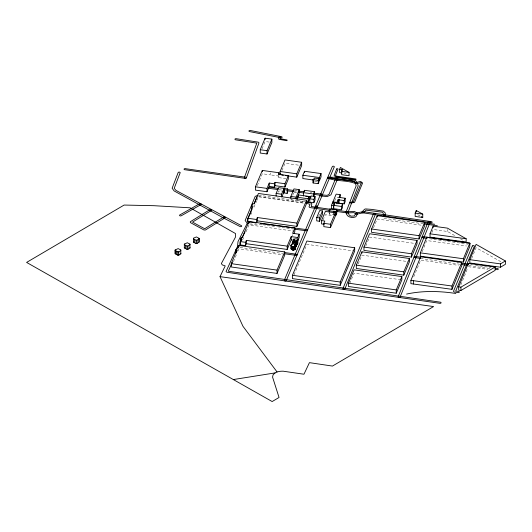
<?xml version="1.0" encoding="UTF-8"?>
<svg xmlns="http://www.w3.org/2000/svg" width="532" height="532" viewBox="0 0 532 532"><rect width="100%" height="100%" fill="white"/><g stroke="black" fill="none" stroke-linecap="round" stroke-linejoin="round"><path stroke-width="0.4" stroke-dasharray="2.66 2" d="M286.063 178.659L278.455 177.595L279.047 176.079L270.582 174.882L270.582 172.887M292.72 195.244L293.644 192.983M431.898 232.557L433.148 229.498L447.405 231.447L455.339 235.942M460.845 284.873L467.675 268.214M422.182 251.709L426.77 240.55L466.571 246.01M471.704 258.406L476.107 247.713L501.111 261.877M413.75 276.826L420.679 260.121L458.444 265.342M233.501 261.644L236.667 254.017M262.07 148.721L265.089 141.512L271.127 142.343M333.65 213.412L333.65 214.742L329.195 214.117L329.707 212.886M334.688 200.95L336.158 197.445L339.409 197.897M257.308 185.648L259.184 181.193M259.496 180.448L262.309 173.758L270.582 174.908M250.785 214.768L252.387 210.971M237.977 251.031L238.915 248.796L283.875 255.101M242.645 239.945L244.241 236.168M246.15 231.633L249.023 224.837L294.036 231.174M294.03 274.811L306.891 244.354L353.866 250.964M318.508 216.67L319.679 213.877M323.117 220.088L325.371 214.735L333.198 215.839M349.697 283.536L354.066 273.175L401.055 279.779M358.189 264.032L361.94 255.141L408.609 261.704M373.457 227.882L377.215 218.991L423.878 225.555M281.96 170.473L285.012 163.264L300.866 165.492M277.97 192.404L278.588 190.955L283.243 191.613M365.823 245.957L369.58 237.066L416.243 243.636M254.003 207.194L256.53 201.249M256.843 200.504L258.426 196.793L305.734 203.423M261.884 224.617L256.025 224.863L249.062 223.872M294.821 190.596L297.255 190.922M310.242 192.657L311.865 192.87M278.941 189.685L282.186 190.124M293.551 191.633L297.607 192.178M290.871 199.759L296.131 200.478M314.485 181.372L317.451 181.784M293.95 192.232L296.956 192.644M468.3 266.698L487.791 269.365M297.548 200.591L304.869 201.615M383.984 218.366L423.226 223.799M262.702 224.73L276.64 226.665M277.458 226.778L293.032 228.94M429.357 238.722L467.98 244.161M250.153 222.815L251.703 223.034M254.801 223.48L256.358 223.699M240.058 247.433L282.771 253.498M258.718 195.251L304.517 201.841M258.592 196.441L303.652 202.925M470.793 264.657L472.416 264.889M475.655 265.355L478.893 265.827M479.704 265.94L483.754 266.525M484.566 266.645L491.049 267.576M468.679 265.561L489.746 268.6M456.955 262.622L458.591 262.868M420.553 258.432L459.714 264.244M343.998 172.853L346.166 174.084M417.706 214.622L420.586 216.251M460.386 238.802L465.434 241.661M447.405 229.452L447.405 231.447M333.198 213.179L333.198 214.509M329.195 212.787L329.195 214.117M292.607 234.625L292.607 235.955M278.455 175.6L278.455 177.595"/><path stroke-width="0.8" d="M291.117 245.252C292.899 241.535 298.818 246.642 292.74 246.522C290.153 246.462 291.343 242.286 291.124 248.757C291.303 249.481 292.141 249.794 292.813 249.86C293.99 250.24 296.543 249.036 294.994 247.752M239.6 245.857L239.979 241.934L241.435 239.041M293.438 239.852L293.97 240.803L295.453 241.222L297.082 240.876L297.8 239.925L296.497 238.748L294.016 239.087L293.438 239.852L293.431 242.645M296.57 244.407L297.667 243.689L297.667 242.811M297.78 243.423L297.787 237.551L299.197 234.22L292.607 233.295L294.854 227.962L249.023 221.512L242.326 237.372L241.368 237.239L240.743 238.722L240.743 241.382M246.363 177.907L258.984 142.835L258.246 142.15L236.281 138.712A1.017 0.585 0 0 0 234.998 139.091A1.017 0.585 0 0 0 235.656 139.83L256.796 143.141L244.368 177.668A1.017 0.585 0 0 0 245.146 178.366A1.017 0.585 0 0 0 246.356 177.921A1.017 0.585 0 0 0 245.604 177.222L185.688 168.717A1.017 0.585 0 0 0 184.265 168.85A1.017 0.585 0 0 0 184.498 169.675L245.119 178.36M279.047 172.754L278.455 174.27L288.344 175.653L288.344 178.978L284.959 187.045L275.031 185.655L274.412 187.104L269.239 186.393L266.998 191.733L255.433 190.11L255.433 186.785L262.309 170.433L279.047 172.754L279.047 174.749M313.454 196.641L313.454 193.981L314.392 191.64L304.417 190.31L303.479 192.644L303.479 195.969M313.687 196.72L314.392 194.965L314.392 191.64M322.365 194.878A1.017 0.585 0 0 1 320.683 195.171A1.017 0.585 0 0 1 321.082 194.18A1.017 0.585 0 0 1 322.365 194.878L286.296 280.524A1.017 0.585 0 0 1 285.059 280.956L226.778 272.211L226.047 271.493L237.525 246.456L238.748 246.037M341.863 169.409L339.635 169.282L339.635 172.607L341.79 172.92L341.863 169.409L342.475 169.489L341.69 171.364L341.69 174.689L349.052 175.72L349.052 172.395L340.387 167.48L339.635 169.282M290.871 198.429L290.871 196.434L293.95 188.907L299.21 189.625L299.21 192.95L296.743 198.968M296.131 199.148L296.131 197.153L299.21 189.625M430.016 233.814L433.148 226.173L447.405 228.122L466.152 238.742L466.152 242.067L430.016 237.139L430.016 233.814L466.152 238.742M458.67 286.854L468.3 263.373L495.106 267.037L495.106 270.362L460.912 290.485L458.67 290.179L458.67 286.854L460.912 287.16L495.106 267.037M329.195 212.122L329.195 210.792L333.65 211.417L333.198 212.514L325.371 211.41L321.514 220.587L321.514 223.912L324.148 224.278M420.347 252.853L426.77 237.225L469.816 243.124L469.816 246.449L463.392 262.077L420.347 256.178L420.347 252.853L463.392 258.752L469.816 243.124M469.816 259.669L476.107 244.381L505.4 260.979L505.4 264.304L500.479 267.204L469.816 262.994L469.816 259.669L500.479 263.879L505.4 260.979M309.804 198.828L311.007 195.922L315.057 196.488L315.057 199.813L313.853 202.712L309.804 202.153L309.804 198.828L313.853 199.387L315.057 196.488M334.562 214.868L336.031 215.074L336.031 211.749L336.803 209.887L329.966 208.95L329.195 210.792M336.031 215.074L336.803 213.212L336.803 209.887M410.917 280.337L420.679 256.796L461.729 262.469L461.729 265.794L451.974 289.335L410.917 283.662L410.917 280.337L451.974 286.01L461.729 262.469M235.962 249.787L236.587 248.298L237.664 248.451L238.915 245.465L284.693 251.895L284.693 255.22L277.039 273.428L231.287 266.984L231.287 263.659L236.986 249.927L235.962 249.787L235.962 253.112L236.587 251.623M313.122 179.643L313.321 179.164L313.98 179.257L314.485 178.047L318.934 178.666L318.934 181.991L318.236 183.673L313.122 182.968L313.122 179.643L318.236 180.348L318.934 178.666M313.122 182.968L313.321 179.164M321.035 173.565L321.035 176.897L319.393 180.853L319.393 177.528L321.035 173.565L304.503 171.271L302.854 175.228L302.854 178.553L313.88 180.082M305.401 230.05L284.314 280.244A1.017 0.585 0 0 0 285.059 280.956L439.818 303.313A1.017 0.585 0 0 0 441.055 302.888A1.017 0.585 0 0 0 440.323 302.176L228.281 271.22L232.384 262.256M333.498 205.585L334.515 203.144L332.487 202.858L331.469 205.305L331.469 208.63L333.498 208.91L333.498 205.585L331.469 205.305M251.995 209.109L247.214 220.574L249.269 222.901M254.23 203.756L257.096 196.873M415.173 213.099L416.27 210.479L422.747 214.15L422.747 217.475L415.173 216.424L415.173 213.099L422.747 214.15M260.254 149.725L265.089 138.187L271.885 139.125L271.885 142.45L267.037 153.994L260.254 153.05L260.254 149.725L267.037 150.669L271.885 139.125M266.998 191.733L266.998 188.408L269.239 183.068L274.412 183.779L275.031 182.33L284.959 183.72L288.344 175.653M297.548 199.261L297.548 197.266L298.519 194.958L309.092 196.441L309.092 199.766L308.121 202.067L306.498 201.841M277.039 273.428L277.039 270.103L284.693 251.895M308.121 202.067L308.121 198.742L309.092 196.441M319.513 221.272L319.513 217.947L322.452 210.958L319.679 210.546L316.74 217.535L316.74 220.86L319.513 221.272L322.452 214.283L322.452 210.958M332.926 203.816L332.926 201.821L336.158 194.12L340.221 194.685L340.221 197.345M341.517 209.781L341.517 206.456L342.595 203.889L334.847 202.805L333.77 205.372L333.77 208.697L341.517 209.781L342.595 207.214L342.595 203.889M251.683 209.256L251.683 205.931L252.633 203.676L254.003 203.869L258.426 193.468L306.552 200.212L306.552 203.537L296.916 226.406L257.362 220.847L256.53 222.822L256.53 219.497L257.362 217.522L296.916 223.081L306.552 200.212M254.961 222.602L247.905 221.605L247.905 218.28L253.026 206.123L251.683 205.931M240.743 238.722L241.708 238.855L240.537 241.628L240.537 244.953L245.545 245.651L245.545 242.326L246.369 240.384L287.187 246.123L291.197 236.62L297.787 237.551M245.545 245.651L246.369 243.709L246.369 240.384M281.568 196.867L281.568 194.207L284.015 188.395L278.588 187.63L276.128 193.435L276.128 196.095M281.874 196.807L284.015 191.72L284.015 188.395M287.16 193.375L287.16 190.05L287.646 188.907L284.347 188.448L283.869 189.585L283.869 192.91L287.16 193.375L287.646 192.232L287.646 188.907M246.369 243.709L287.187 249.448L291.197 239.945L291.197 236.62M293.89 233.575L294.854 231.287L294.854 227.962M292.427 275.29L306.891 241.029L354.678 247.752L354.678 251.077L340.221 285.338L292.427 278.615L292.427 275.29L340.221 282.013L354.678 247.752M336.031 211.749L334.562 211.543L334.089 212.64L335.333 212.813L335.333 216.138L330.492 227.596L323.842 226.665L323.842 223.34L324.813 221.046L321.514 220.587M330.492 227.596L330.492 224.271L335.333 212.813M348.447 283.17L354.066 269.85L401.866 276.567L401.866 279.892L396.247 293.218L348.447 286.495L348.447 283.17L396.247 289.893L401.866 276.567M356.32 265.155L361.94 251.816L409.427 258.492L409.427 261.817L403.801 275.15L356.32 268.48L356.32 265.155L403.801 271.825L409.427 258.492M371.582 228.999L377.215 215.666L424.696 222.343L424.696 225.668L419.07 239.008L371.582 232.324L371.582 228.999L419.07 235.676L424.696 222.343M280.743 173.352L280.131 174.795L280.131 171.47L285.012 159.939L301.657 162.28L301.657 165.605L296.776 177.143L285.677 175.573M283.869 192.91L284.347 191.773L284.347 188.448M296.776 177.143L296.776 173.818L301.657 162.28M297.787 240.876L299.197 237.545L299.197 234.22M336.942 203.723L336.942 202.393L338.232 199.34L338.931 199.427L338.751 203.144L344.177 203.896L345.168 201.575L345.168 198.25L339.742 197.485L338.904 197.771L340.221 194.685M363.948 247.074L369.58 233.741L417.061 240.424L417.061 243.749L411.429 257.089L363.948 250.399L363.948 247.074L411.429 253.764L417.061 240.424M344.177 203.896L344.177 200.571L345.168 198.25M296.77 241.016L296.67 245.604L296.151 246.828L296.151 243.503L296.67 242.279L292.613 241.701L292.088 244.255M305.401 230.043L332.294 166.649A1.017 0.585 0 0 1 333.517 166.21A1.017 0.585 0 0 1 334.276 166.922L322.365 194.885M338.751 203.144L338.931 199.427M220.022 276.647L225.216 265.9L222.31 264.909L221.379 263.54L235.477 237.106L235.516 233.548L190.09 207.806L154.034 205.698L124.122 205.053L26.6 262.416L272.151 401.547L279.054 397.484L272.57 377.115L273.082 374.794C275.416 371.702 279.473 371.13 283.091 371.183L303.965 374.229L309.431 362.644L332.447 366.069L433.58 306.565L220.022 276.647L242.991 326.329L277.026 371.921M242.16 237.598L245.066 231.819M293.524 239.586L293.451 242.466M291.27 248.138L291.117 248.717M297.581 243.809L297.641 240.404M297.468 243.929L297.548 240.524M294.987 246.09L294.934 249.448M293.917 239.154L293.917 242.479M175.181 249.934L175.201 250.506L177.828 251.882L178.792 251.829L180.814 250.525L180.787 249.974L178.167 248.61L175.181 249.934L175.201 253.831L177.828 255.207L178.792 255.154L180.814 253.85L180.787 249.974M184.338 244.088L184.358 244.654L186.985 246.037L187.956 245.983L189.971 244.68L189.937 244.128L187.324 242.765L184.338 244.088L184.358 247.978L186.985 249.362L187.956 249.309L189.971 248.005L189.937 244.128M193.409 238.25L193.429 238.815L196.055 240.198L197.02 240.145L199.041 238.835L199.008 238.289L196.394 236.926L193.409 238.25L193.429 242.14L196.055 243.523L197.02 243.47L199.041 242.16L199.041 238.835M223.433 217.129L204.674 228.753L192.498 222.117L211.437 210.426A1.017 0.585 0 0 0 211.384 209.595A1.017 0.585 0 0 0 209.947 209.621L190.316 221.744L190.363 222.576L204.022 230.017L205.465 229.99L224.903 217.94M297.135 244.175L297.188 240.816M294.396 246.376L294.396 249.701L294.529 246.329M248.604 222.595L247.38 223.001L237.99 241.668L237.491 246.575A1.017 0.585 0 0 0 238.449 247.194M296.643 244.388L296.643 241.062M258.02 195.297L255.227 196.328L245.146 220.514L247.453 223.433A1.017 0.585 0 0 0 248.045 223.726M233.342 379.555L275.037 372.919M406.581 294.07C422.787 290.552 439.525 291.011 455.851 293.458M347.163 212.913L353.906 212.647L355.802 213.957A1.017 0.585 0 0 0 357.238 214.03A1.017 0.585 0 0 0 357.364 213.199L354.518 211.503L346.824 211.756A1.017 0.585 0 0 0 346.126 212.64A1.017 0.585 0 0 0 347.815 212.68A1.017 0.585 0 0 0 347.243 211.763L336.663 210.226M260.301 223.513L306.625 229.618A1.017 0.585 0 0 1 307.376 230.323A1.017 0.585 0 0 1 306.153 230.755L294.675 229.166M328.743 177.229L334.595 177.269L355.403 180.348L356.979 182.336L359.971 181.592A1.017 0.585 0 0 1 361.308 181.904A1.017 0.585 0 0 1 360.776 182.675L356.739 183.68L355.363 183.307L354.345 181.405L334.209 178.426L328.729 178.406A1.017 0.585 0 0 1 327.745 177.688A1.017 0.585 0 0 1 329.175 177.289L333.97 178.612L352.104 181L357.338 183.028L358.196 185.914L348.041 212.328L349.192 215.074L351.1 216.165L354.139 216.019L356.227 213.026L363.216 211.643L431.366 221.651A1.017 0.585 0 0 1 432.11 222.363A1.017 0.585 0 0 1 430.873 222.788L363.01 212.833L357.398 214.03L355.861 216.757C352.124 218.532 346.239 217.063 346 212.208L356.161 185.781L355.423 183.5C346.791 180.042 337.042 181.525 328.297 178.346M295.22 241.209L295.3 242.545M292.893 246.542L292.972 249.874L292.813 246.535M338.931 202.752L338.232 202.665L338.232 199.34M278.588 188.434L269.664 187.244A1.017 0.585 0 0 0 268.441 187.683A1.017 0.585 0 0 0 269.205 188.388L278.13 189.578M287.519 189.625L294.01 190.489M298.878 191.141L303.752 191.793M314.299 193.196L321.607 194.173M303.479 192.644L313.454 193.981M287.872 190.882L293.551 191.633M298.419 192.285L303.293 192.936M313.84 194.34L321.148 195.317M305.78 196.275L311.154 196.993M290.871 196.434L296.131 197.153M424.469 222.848L434.73 224.265M341.69 171.364L349.052 172.395M302.854 175.228L319.393 177.528M338.751 199.819L344.177 200.571M297.548 197.266L308.121 198.742M424.044 223.912L437.357 225.754M280.131 171.47L296.776 173.818M281.714 175.015L283.303 175.241M255.433 186.785L266.998 188.408M333.77 205.372L341.517 206.456M323.842 223.34L330.492 224.271M426.89 238.376L422.78 237.797A1.017 0.585 0 0 1 422.036 237.086A1.017 0.585 0 0 1 423.266 236.654L469.284 243.137A1.017 0.585 0 0 1 470.049 243.616A1.017 0.585 0 0 1 469.57 244.208M247.905 218.28L256.53 219.497M291.197 239.945L294.13 240.358M240.537 241.628L245.545 242.326M231.287 263.659L277.039 270.103M283.869 189.585L287.16 190.05M276.128 193.435L281.568 194.207M332.926 201.821L336.942 202.393M292.088 242.925L296.151 243.503M284.221 252.494L296.404 254.223A1.017 0.585 0 0 1 297.149 254.934A1.017 0.585 0 0 1 295.912 255.367L284.414 253.731M306.153 202.074L310.242 202.659L311.872 203.729L311.227 206.529L330.964 209.402M306.106 203.277L309.963 204.208L309.032 206.842L309.784 207.533L329.654 210.426M468.359 264.304L461.856 263.347M495.099 268.161L497.526 268.514A1.017 0.585 0 0 1 498.271 269.225A1.017 0.585 0 0 1 497.034 269.651L495.412 269.418M467.867 265.448L461.35 264.49M332.593 209.635L334.222 209.874M336.164 211.37L346.744 212.906M316.74 217.535L319.513 217.947M420.247 257.169L415.352 256.444A1.017 0.585 0 0 0 414.109 256.863A1.017 0.585 0 0 0 414.84 257.581L420.553 258.432M223.487 217.974L240.012 226.526A1.017 0.585 0 0 0 241.448 226.486A1.017 0.585 0 0 0 241.375 225.654L175.906 190.343L174.203 188.288L180.142 172.82A1.017 0.585 0 0 0 179.37 172.115A1.017 0.585 0 0 0 178.154 172.561L172.135 188.235L174.15 190.955L223.46 217.954M421.311 216.657L422.747 217.475M291.736 246.196L291.849 249.588M291.583 246.097L291.629 249.455M291.489 246.023L291.536 249.382M385.6 215.4L385.108 212.72L383.246 211.124L371.715 209.382L365.617 208.93L364.593 209.229L362.059 211.935A1.017 0.585 0 0 0 362.472 212.733A1.017 0.585 0 0 0 363.855 212.494L366.049 210.147L382.328 212.202L383.107 212.973L383.579 215.527M189.937 247.453L189.971 248.005M199.041 242.16L199.008 238.289M180.787 253.298L180.814 253.85M193.409 241.575L193.429 242.14M184.338 247.413L184.358 247.978M500.479 263.879L500.479 267.204M468.3 263.373L468.3 264.703M463.392 258.752L463.392 262.077M460.912 287.16L460.912 290.485M451.974 286.01L451.974 289.335M433.148 226.173L433.148 227.503M426.77 237.225L426.77 238.555M419.07 235.676L419.07 239.008M416.27 210.479L416.27 211.809M413.371 280.677L413.371 284.002M411.429 253.764L411.429 257.089M403.801 271.825L403.801 275.15M396.247 289.893L396.247 293.218M377.215 215.666L377.215 216.996M361.94 251.816L361.94 253.146M340.221 282.013L340.221 285.338M334.562 211.543L334.562 212.873M333.65 211.417L333.65 212.747M329.966 208.95L329.966 210.28M318.236 180.348L318.236 183.673M313.853 199.387L313.853 202.712M304.503 171.271L304.503 172.601M304.417 190.31L304.417 191.64M298.519 194.958L298.519 196.288M297.667 239.486L297.667 243.689M297.428 240.637L297.341 244.035M297.288 240.75L297.242 244.108M297.082 240.876L297.022 244.235M296.916 223.081L296.916 226.406M296.962 240.936L296.903 244.288M296.836 240.989L296.836 244.314M296.504 241.102L296.504 242.432M296.437 241.116L296.364 242.466M296.291 241.149L296.291 242.479M296.218 241.169L296.144 242.506M296.065 241.189L296.065 242.519M295.992 241.196L295.918 242.539M295.839 241.215L295.839 242.545M295.765 241.222L295.686 242.552M295.612 241.222L295.612 242.552M295.453 241.222L295.533 242.552M295.46 244.986L295.453 248.85M295.373 241.222L295.373 242.552M295.346 244.773L295.34 249.069M295.247 244.647L295.247 249.189M295.147 241.202L295.147 242.532M295.127 244.534L295.127 249.302M295.001 241.182L295.074 242.525M295.041 244.461L295.034 249.375M294.921 241.176L294.921 242.506M294.775 241.142L294.848 242.492M294.881 246.156L294.828 249.508M294.701 241.129L294.701 242.459M294.775 246.216L294.715 249.575M294.568 241.089L294.635 242.439M294.655 246.276L294.588 249.628M294.502 241.062L294.502 242.393M294.369 241.016L294.435 242.373M294.249 240.963L294.309 242.319M294.329 246.396L294.256 249.747M294.13 240.903L294.189 242.26M294.189 246.442L294.116 249.787M294.023 240.836L294.076 242.2M294.043 249.801L294.043 246.476L293.89 249.827M293.87 239.187L293.79 242.659L293.744 239.3M293.824 246.516L293.824 249.84M293.744 246.529L293.744 249.854M293.664 239.38L293.637 242.499M293.671 246.535L293.591 249.867M293.518 246.549L293.518 249.874M293.438 246.555L293.358 249.88M293.278 246.555L293.278 249.88M293.125 246.555L293.205 249.887M293.046 246.555L293.046 249.88M292.74 246.522L292.74 249.847M292.613 241.701L292.613 243.031M292.587 246.502L292.66 249.84M292.514 246.489L292.514 249.814M292.367 246.456L292.44 249.801M292.294 246.436L292.294 249.761M292.154 246.396L292.228 249.741M292.028 246.349L292.095 249.694M291.908 246.289L291.968 249.641M291.682 246.163L291.736 249.521M291.37 245.904L291.45 249.309M291.243 244.853L291.337 249.189M291.223 244.9L291.217 249.023M287.187 246.123L287.187 249.448M284.959 183.72L284.959 187.045M275.031 182.33L275.031 185.655M274.412 183.779L274.412 187.104M269.239 183.068L269.239 186.393M267.037 150.669L267.037 153.994M265.089 138.187L265.089 139.517M262.309 170.433L262.309 171.763M257.362 217.522L257.362 220.847M249.023 221.512L249.023 222.842M241.708 238.855L241.708 240.185M238.915 245.465L238.915 246.801M236.986 249.927L236.986 251.257M197.02 240.145L197.02 243.47M196.055 240.198L196.055 243.523M194.586 239.42L194.586 242.745M187.956 245.983L187.956 249.309M186.985 246.037L186.985 249.362M185.495 245.252L185.495 248.577M178.792 251.829L178.792 255.154M177.828 251.882L177.828 255.207M176.378 251.124L176.378 254.449M175.201 250.506L175.201 253.831M279.107 136.884L278.529 138.852L278.994 139.291L286.276 140.641A0.678 0.392 0 0 0 287.134 140.388A0.678 0.392 0 0 0 286.695 139.896L279.965 138.646L280.444 137.01A0.678 0.392 0 0 0 279.885 136.558A0.678 0.392 0 0 0 279.107 136.884M428.154 221.804L398.175 296.643A1.017 0.585 0 0 0 398.94 297.348A1.017 0.585 0 0 0 400.157 296.909L430.135 222.07A1.017 0.585 0 0 0 429.377 221.365A1.017 0.585 0 0 0 428.154 221.804M336.69 168.996L334.076 175.467L335.705 176.75L355.216 179.683A0.678 0.392 0 0 0 356.041 179.404A0.678 0.392 0 0 0 355.549 178.925L336.57 176.132L335.479 175.447L338.013 169.176A0.678 0.392 0 0 0 337.507 168.704A0.678 0.392 0 0 0 336.69 168.996M373.471 213.817L342.954 288.57A1.017 0.585 0 0 0 343.712 289.282A1.017 0.585 0 0 0 344.936 288.843L375.452 214.09A1.017 0.585 0 0 0 374.694 213.379A1.017 0.585 0 0 0 373.471 213.817M335.253 179.404L329.035 194.386L327.04 195.357L321.281 194.805A1.017 0.585 0 0 0 320.111 195.291A1.017 0.585 0 0 0 320.956 195.969L327.167 196.561L330.937 194.845L337.228 179.676A1.017 0.585 0 0 0 336.477 178.971A1.017 0.585 0 0 0 335.253 179.404M361.241 182.908L353.321 201.994L350.615 202.246A0.678 0.392 0 0 0 350.049 202.699A0.678 0.392 0 0 0 350.834 203.025L354.531 202.426L362.558 183.088A0.678 0.392 0 0 0 362.059 182.616A0.678 0.392 0 0 0 361.241 182.908M472.349 246.003L453.477 291.337L454.228 292.041L458.099 292.573A1.017 0.585 0 0 0 459.322 292.135A1.017 0.585 0 0 0 458.564 291.43L455.691 291.037L474.331 246.276A1.017 0.585 0 0 0 473.573 245.571A1.017 0.585 0 0 0 472.349 246.003M199.447 203.809L179.849 214.915A1.017 0.585 0 0 0 179.836 215.746A1.017 0.585 0 0 0 181.272 215.753L200.877 204.647A1.017 0.585 0 0 0 200.89 203.816A1.017 0.585 0 0 0 199.447 203.809M280.105 136.392L250.293 130.486A1.017 0.585 0 0 0 249.003 130.845A1.017 0.585 0 0 0 249.634 131.597L280.763 137.768A1.017 0.585 0 0 0 282.066 137.416A1.017 0.585 0 0 0 281.441 136.664L280.111 136.392M223.374 217.901A1.017 0.585 0 0 0 225.116 217.748A1.017 0.585 0 0 0 224.012 216.95A1.017 0.585 0 0 0 223.374 217.901M315.942 206.955A1.017 0.585 0 0 0 317.631 206.662A1.017 0.585 0 0 0 316.341 205.964A1.017 0.585 0 0 0 315.942 206.955M383.878 215.886A1.017 0.585 0 0 0 385.574 215.613A1.017 0.585 0 0 0 384.317 214.901A1.017 0.585 0 0 0 383.878 215.886"/></g></svg>
